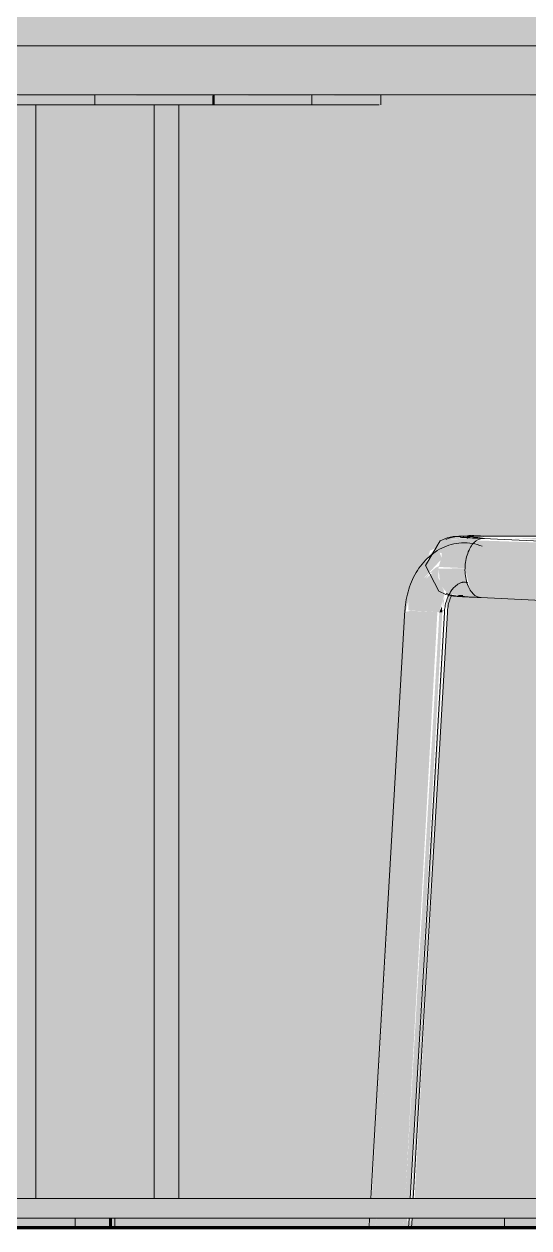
# Model space of a CAD drawing. Header units: inches. Extents: x 20426 to 36348, y -461 to 673.
# Drawn here: x 27927.78 to 27940.58, y 0 to 30.55 of the extents above; entities that cross this region are included whole.
import ezdxf

# ---------------------------------------------------------------- set-up
doc = ezdxf.new("R2010")
doc.units = ezdxf.units.IN
doc.header["$MEASUREMENT"] = 0
doc.linetypes.add('Grid Line 1_2_', pattern=[0.875, 0.5, -0.125, 0.125, -0.125])
for name, color, linetype, lineweight in [('A-FLOR-LEVL', 51, 'Continuous', 9), ('A-WALL', 113, 'Continuous', 13), ('C-TOPO', 7, 'Continuous', 9), ('I-FURN', 30, 'Continuous', 9), ('M-EQPM', 50, 'Continuous', 9)]:
    doc.layers.add(name, color=color, linetype=linetype, lineweight=lineweight)

# ---------------------------------------------------------------- blocks, each defined once
blk = doc.blocks.new('Mechanical Equipment 1 - Mechanical Equipment 1-405455-Elevation - South')
at = {"layer": 'M-EQPM'}
h = blk.add_hatch(color=256, dxfattribs=at)
h.paths.add_polyline_path([(26078.284, 0), (26078.377, 0), (26078.324, 15.636), (26078.381, 15.636), (26078.418, 15.745), (26078.284, 15.939), (26078.284, 3.655)], flags=0)
h.paths.add_polyline_path([(26090.06, 16.071), (26090.082, 16.126), (26090.057, 16.095)], flags=0)
h.paths.add_polyline_path([(26079.997, 0), (26084.511, 0.013), (26084.511, 0.25), (26083.365, 0.25), (26083.365, 0.75), (26090.93, 0.75), (26090.094, 15.848), (26089.983, 16.092), (26089.13, 15.997), (26084.395, 15.775), (26081.016, 3.655)], flags=0)
h.paths.add_polyline_path([(26181.87, 0), (26182.169, 0.008), (26182.07, 2.228), (26181.497, 0), (26181.814, 0)], flags=0)
h.paths.add_polyline_path([(26167.379, 0), (26179.752, 0), (26179.7, 15.636), (26179.754, 15.675), (26179.812, 15.7), (26179.663, 15.952), (26179.484, 15.968), (26174.504, 15.745), (26172.504, 15.615), (26168.579, 3.655)], flags=0)
h.paths.add_polyline_path([(26183.168, 0), (26185.886, 0.011), (26185.886, 0.25), (26184.741, 0.25), (26184.741, 0.75), (26192.305, 0.75), (26191.469, 15.848), (26191.363, 16.085), (26190.497, 15.993), (26185.846, 15.775), (26182.931, 5.319), (26183.159, 0)], flags=0)
h.paths.add_polyline_path([(26189.846, 0), (26192.347, 0.029), (26192.335, 0.25), (26189.846, 0.25)], flags=0)
h.paths.add_polyline_path([(26166.254, 0), (26169.66, 10.383), (26165.205, 0)], flags=0)
h.paths.add_polyline_path([(26164.117, 0), (26170.84, 15.666), (26168.333, 15.636), (26168.082, 15.72), (26167.471, 15.978), (26166.997, 16.306), (26166.535, 16.88), (26166.199, 17.795), (26165.923, 19.015), (26165.886, 19.051), (26165.686, 20.783), (26165.069, 23.975), (26164.672, 25.55), (26164.191, 27.322), (26163.7, 27.466), (26163.438, 27.677), (26163.52, 28.11), (26163.581, 28.23), (26163.817, 28.33), (26169.042, 27.63), (26169.111, 27.746), (26169.113, 27.796), (26169.529, 28.121), (26170.02, 28.253), (26173.009, 28.342), (26175.346, 28.323), (26177.765, 28.234), (26181.128, 27.895), (26183.651, 27.539), (26186.43, 27.025), (26187.118, 26.833), (26187.71, 26.533), (26187.843, 26.394), (26188.042, 26.204), (26188.377, 25.595), (26188.514, 24.96), (26188.514, 24.589), (26188.438, 24.016), (26188.004, 22.733), (26187.02, 19.985), (26186.366, 17.549), (26190.925, 17.494), (26191.643, 17.371), (26191.915, 17.062), (26192.035, 16.849), (26192.193, 16.615), (26192.43, 16.145), (26192.438, 15.944), (26192.517, 15.624), (26193.424, 0.75), (26198.176, 0.75), (26198.176, 28.5), (26193.09, 28.5), (26193.09, 28.75), (26174.841, 28.75), (26174.841, 30), (26218.337, 30), (26218.337, 45.018), (26078.284, 45.018), (26078.284, 30), (26096.462, 30), (26096.462, 36), (26120.462, 36), (26120.462, 30), (26124.377, 30), (26124.377, 28.75), (26120.462, 28.729), (26120.462, 28.142), (26122.253, 28.266), (26125.955, 28.346), (26129.361, 28.236), (26129.706, 28.117), (26129.925, 28.001), (26130.182, 27.56), (26130.144, 27.37), (26129.903, 27.076), (26129.611, 26.817), (26129.361, 26.708), (26128.604, 26.362), (26128.411, 26.075), (26128.05, 25.296), (26127.842, 24.55), (26127.719, 23.793), (26127.376, 20.672), (26127.297, 18.094), (26127.423, 17.52), (26127.423, 17.456), (26127.423, 17.287), (26127.466, 17.332), (26127.62, 16.992), (26127.809, 16.853), (26127.994, 16.512), (26127.952, 16.07), (26127.783, 15.793), (26132.964, 0)], flags=0)
h.paths.add_polyline_path([(26131.915, 0), (26126.775, 15.663), (26126.549, 15.658), (26125.209, 15.723), (26120.462, 15.925), (26120.462, 0), (26131.139, 0)], flags=0)
h.paths.add_polyline_path([(26085.377, 0), (26090.973, 0.005), (26090.959, 0.25), (26085.377, 0.25), (26085.377, 0.005)], flags=0)
h.paths.add_polyline_path([(26193.424, 0), (26199.864, 0.017), (26199.864, 0.25), (26193.41, 0.25), (26193.4, 0.008), (26193.4, 0)], flags=0)
h.paths.add_polyline_path([(26096.462, 0), (26096.462, 0.25), (26091.959, 0.25), (26091.948, 0.008), (26091.973, 0)], flags=0)
h.paths.add_polyline_path([(26186.81, 0), (26188.98, 0), (26188.98, 0.25), (26186.752, 0.25), (26186.752, 0)], flags=0)
h.paths.add_polyline_path([(26200.73, 0), (26207.246, 0.01), (26207.246, 0.25), (26200.73, 0.25), (26200.73, 0.06)], flags=0)
h.paths.add_polyline_path([(26213.842, 0), (26213.842, 0.25), (26211.614, 0.25), (26211.614, 0), (26213.373, 0)], flags=0)
h.paths.add_polyline_path([(26210.748, 0), (26210.748, 0.25), (26208.335, 0.25), (26208.323, 0), (26209.228, 0)], flags=0)
h.paths.add_polyline_path([(26217.435, 0), (26217.426, 0.011), (26217.65, 5.636), (26214.824, 15.775), (26209.233, 16.067), (26209.204, 15.848), (26209.228, 15.619), (26208.398, 0.75), (26215.854, 0.75), (26215.854, 0.25), (26214.708, 0.205), (26214.708, 0), (26217.426, 0)], flags=0)
h.paths.add_polyline_path([(26202.419, 0.75), (26207.289, 0.75), (26208.181, 15.677), (26208.379, 16.429), (26208.691, 16.906), (26208.746, 17.034), (26208.791, 17.185), (26208.904, 17.24), (26209.143, 17.47), (26209.749, 17.496), (26209.786, 17.551), (26210.023, 17.552), (26214.316, 17.598), (26213.319, 20.996), (26212.168, 24.236), (26212.182, 25.071), (26212.242, 25.428), (26212.487, 26.039), (26213.147, 26.648), (26213.901, 26.933), (26217.533, 27.621), (26218.337, 27.744), (26218.337, 28.75), (26207.505, 28.729), (26207.505, 28.5), (26202.419, 28.5), (26202.419, 3.655)], flags=0)
h.paths.add_polyline_path([(26096.462, 0.75), (26096.462, 28.5), (26094.096, 28.5), (26094.096, 28.75), (26094.004, 28.729), (26094.004, 28.5), (26091.714, 28.5), (26091.714, 28.75), (26078.284, 28.729), (26078.284, 28.06), (26081.761, 27.611), (26084.698, 27.086), (26085.666, 26.833), (26086.259, 26.533), (26086.33, 26.432), (26086.591, 26.204), (26086.879, 25.749), (26087.063, 24.96), (26087.063, 24.589), (26086.987, 24.016), (26086.553, 22.733), (26085.571, 19.993), (26084.889, 17.549), (26089.472, 17.495), (26090.192, 17.371), (26090.464, 17.062), (26090.582, 16.851), (26090.741, 16.615), (26090.979, 16.145), (26090.981, 15.974), (26091.066, 15.624), (26091.973, 0.75)], flags=0)
h.paths.add_polyline_path([(26079.368, 1.458), (26083.341, 15.714), (26083.173, 15.718), (26079.71, 15.602), (26079.298, 15.622), (26079.366, 1.912)], flags=0)
h.paths.add_polyline_path([(26180.818, 1.725), (26181.916, 5.666), (26181.42, 15.594), (26180.981, 15.622), (26180.749, 15.622), (26180.817, 1.912)], flags=0)
h.paths.add_polyline_path([(26182.778, 8.757), (26184.665, 15.72), (26182.472, 15.624), (26182.77, 8.929)], flags=0)
h.paths.add_polyline_path([(26217.827, 8.991), (26218.123, 15.637), (26215.964, 15.675), (26217.824, 9.001)], flags=0)
h.paths.add_polyline_path([(26090.749, 16.011), (26090.788, 16.029), (26090.743, 16.028)], flags=0)
h.paths.add_polyline_path([(26170.892, 17.169), (26171.514, 17.237), (26171.96, 18.406), (26171.836, 20.747), (26171.431, 24.299), (26171.152, 25.344), (26170.874, 25.951), (26170.637, 26.293), (26165.301, 27.078), (26166.168, 23.606), (26166.666, 20.988), (26166.822, 19.836), (26166.945, 18.915), (26167.312, 17.56), (26167.511, 17.401), (26167.854, 17.215), (26170.621, 17.173)], flags=0)
h.paths.add_polyline_path([(26187.519, 24.797), (26187.47, 24.732), (26187.497, 24.845)], flags=0)
h.paths.add_polyline_path([(26179.474, 17.469), (26183.388, 17.55), (26185.229, 17.55), (26186.366, 21.414), (26187.366, 24.042), (26187.423, 24.057), (26187.497, 24.518), (26187.48, 25.03), (26187.519, 25.03), (26187.469, 25.163), (26187.441, 25.3), (26187.459, 25.328), (26187.053, 25.745), (26186.614, 25.888), (26185.617, 26.172), (26184.165, 26.438), (26180.913, 26.911), (26177.973, 27.215), (26177.585, 26.738), (26177.496, 26.451), (26177.368, 25.867), (26177.359, 24.991), (26178.404, 18.591), (26178.6, 18.172), (26178.934, 17.678), (26179.409, 17.483), (26179.453, 17.477)], flags=0)
h.paths.add_polyline_path([(26086.144, 24.797), (26086.094, 24.732), (26086.131, 24.825)], flags=0)
h.paths.add_polyline_path([(26078.284, 17.49), (26079.188, 17.553), (26080.122, 17.552), (26083.853, 17.55), (26084.99, 21.414), (26085.991, 24.042), (26086.044, 24.046), (26086.121, 24.518), (26086.104, 25.03), (26086.152, 25.02), (26086.094, 25.163), (26086.061, 25.299), (26086.061, 25.355), (26085.677, 25.745), (26084.984, 26.013), (26084.242, 26.172), (26082.789, 26.438), (26079.538, 26.911), (26078.284, 27.005), (26078.284, 17.505)], flags=0)
h.paths.add_polyline_path([(26213.456, 25.705), (26213.36, 25.654), (26213.449, 25.701)], flags=0)
h.paths.add_polyline_path([(26213.532, 25.705), (26213.435, 25.68), (26213.531, 25.704)], flags=0)
h.paths.add_polyline_path([(26215.442, 17.549), (26218.337, 17.552), (26218.304, 26.716), (26215.572, 26.274), (26214.35, 25.99), (26213.496, 25.663), (26213.19, 25.304), (26213.263, 25.296), (26213.185, 24.999), (26213.164, 24.63), (26213.111, 24.557), (26213.106, 24.409), (26213.177, 24.303), (26213.309, 24.038), (26213.356, 23.945), (26214.655, 20.371), (26215.441, 17.55)], flags=0)
h.paths.add_polyline_path([(26120.462, 17.781), (26120.904, 18.633), (26121.089, 19.251), (26121.408, 21.858), (26121.935, 25.72), (26121.855, 26.257), (26121.862, 26.437), (26121.533, 27.027), (26121.314, 27.223), (26120.462, 27.107), (26120.462, 17.954)], flags=0)
h.paths.add_polyline_path([(26171.475, 24.313), (26171.477, 24.324), (26171.473, 24.324)], flags=0)
h.paths.add_polyline_path([(26177.368, 24.485), (26177.369, 24.485), (26177.359, 24.544)], flags=0)
h.paths.add_polyline_path([(26213.195, 24.63), (26213.187, 24.876), (26213.21, 24.924), (26213.2, 24.732)], flags=0)
h.paths.add_polyline_path([(26129.741, 27.076), (26129.617, 27.139), (26129.622, 27.078), (26129.713, 27.076)], flags=0)
h.paths.add_polyline_path([(26164.387, 48.055), (26218.337, 48.055), (26218.337, 60), (26078.284, 60), (26078.284, 48.055), (26161.127, 48.055)], flags=0)
for p, q in [((26199.864, 0), (26199.523, 0)), ((26207.412, 0), (26200.73, 0)), ((26210.748, 0), (26208.311, 0))]:
    blk.add_line(p, q, dxfattribs=at)
blk = doc.blocks.new('HermanMiller_Collection_Air-Chair_SideChair_Arms - Arms-460524-Elevation - South')
at = {"layer": 'I-FURN'}
h = blk.add_hatch(color=256, dxfattribs=at)
h.paths.add_polyline_path([(26209.103, 15.624), (26209.158, 16.01), (26209.11, 15.904), (26209.116, 15.748), (26209.101, 15.624)], flags=0)
h.paths.add_polyline_path([(26209.041, 15.978), (26209.148, 16.136), (26209.101, 16.071), (26209.052, 15.995)], flags=0)
h = blk.add_hatch(color=256, dxfattribs=at)
h.paths.add_polyline_path([(26208.321, 0), (26208.281, 0.25), (26208.26, 0.25), (26208.268, 0), (26208.313, 0)], flags=0)
h.paths.add_polyline_path([(26208.353, 0.75), (26208.364, 0.75), (26209.176, 15.62), (26209.153, 15.619), (26208.323, 0.75)], flags=0)
blk.add_hatch(color=256, dxfattribs=at).paths.add_polyline_path([(26209.176, 15.62), (26209.13, 15.687), (26209.153, 15.622), (26209.169, 15.621)], flags=0)
for p, q in [((26208.365, 0.75), (26209.229, 15.618)), ((26208.322, 0), (26208.336, 0.25))]:
    blk.add_line(p, q, dxfattribs=at)
at = {"layer": 'I-FURN', "flags": 128}
for points in [[(26209.193, 17.468), (26209.301, 17.514), (26209.377, 17.532), (26209.421, 17.538), (26209.452, 17.542), (26209.478, 17.544), (26209.501, 17.546), (26209.524, 17.547), (26209.546, 17.548), (26209.57, 17.549), (26209.593, 17.55), (26209.618, 17.55), (26209.644, 17.551), (26209.672, 17.551), (26209.7, 17.552), (26209.73, 17.552), (26209.762, 17.552)], [(26209.628, 17.526), (26209.63, 17.526), (26209.637, 17.526), (26209.647, 17.525), (26209.66, 17.523), (26209.676, 17.522), (26209.694, 17.521), (26209.714, 17.52), (26209.736, 17.518)], [(26209.199, 16.109), (26209.266, 16.077), (26209.34, 16.056), (26209.384, 16.047), (26209.415, 16.042), (26209.441, 16.038), (26209.464, 16.035), (26209.486, 16.033), (26209.509, 16.031), (26209.532, 16.029), (26209.556, 16.027), (26209.581, 16.025), (26209.607, 16.023), (26209.634, 16.022), (26209.663, 16.02), (26209.693, 16.018), (26209.724, 16.016), (26209.756, 16.014)], [(26209.229, 15.618), (26209.232, 15.655), (26209.236, 15.692), (26209.241, 15.729), (26209.247, 15.765), (26209.254, 15.801), (26209.262, 15.836), (26209.271, 15.871), (26209.281, 15.905), (26209.291, 15.938), (26209.303, 15.97), (26209.316, 16.002), (26209.329, 16.032), (26209.343, 16.061)]]:
    blk.add_lwpolyline(points, dxfattribs=at)
at = {"layer": 'I-FURN'}
blk.add_open_spline([(26210.166, 17.553), (26210.098, 17.558), (26209.958, 17.566), (26209.822, 17.57), (26209.816, 17.563), (26209.824, 17.558)], degree=3, knots=[-0.9523986, -0.9523986, -0.9523986, -0.9523986, -0.8, -0.6, -0.4, -0.4, -0.4, -0.4], dxfattribs=at)
blk = doc.blocks.new('Falcon 7700 Series Pedestal Base - 36_ Square Top x 30_ - Wheelchair Height-V66-Elevation - South')
at = {"layer": 'I-FURN'}
for points in [[(26205.747, 28.5), (26207.505, 28.5), (26207.505, 28.75), (26205.747, 28.729), (26205.747, 28.562)], [(26198.797, 0.75), (26198.797, 28.5), (26198.176, 28.5), (26198.176, 0.75)], [(26201.797, 0.75), (26202.419, 0.75), (26202.419, 28.5), (26201.797, 28.5), (26201.797, 3.655)], [(26200.047, 0), (26200.651, 0), (26200.651, 0.25), (26199.864, 0.25), (26199.864, 0), (26199.944, 0)], [(26200.651, 0), (26200.73, 0), (26200.73, 0.25), (26200.651, 0.25)]]:
    blk.add_hatch(color=256, dxfattribs=at).paths.add_polyline_path(points, flags=0)
for p, q in [((26207.547, 28.5), (26207.547, 28.75)), ((26202.419, 0.75), (26202.419, 28.5)), ((26207.505, 28.5), (26205.744, 28.5)), ((26199.797, 0.25), (26199.797, 0)), ((26199.797, 0.25), (26199.797, 0)), ((26200.797, 0), (26200.797, 0.25)), ((26200.797, 0), (26200.797, 0.25))]:
    blk.add_line(p, q, dxfattribs=at)
blk = doc.blocks.new('HermanMiller_Collection_Air-Chair_SideChair_Arms - Arms-V67-Elevation - South')
at = {"layer": 'I-FURN'}
for points in [[(26209.677, 16.742), (26209.827, 17.255), (26209.965, 17.42), (26210.018, 17.496), (26209.139, 17.466), (26208.755, 17.062), (26208.772, 16.99), (26209.001, 17.148), (26209.09, 17.117), (26209.085, 17.034), (26209.01, 16.773), (26209.562, 16.747)], [(26209.749, 17.495), (26209.827, 17.542), (26209.749, 17.558), (26209.749, 17.495)], [(26208.323, 15.665), (26208.597, 16.447), (26209.09, 16.98), (26209.031, 17.152), (26208.9, 17.105), (26208.597, 16.81), (26208.477, 16.615), (26208.24, 16.145), (26208.249, 16.036), (26208.237, 15.67)], [(26210.089, 15.997), (26209.878, 16.095), (26209.719, 16.423), (26209.677, 16.742), (26209.01, 16.725), (26209.044, 16.33), (26209.238, 16.092), (26209.983, 16.004)], [(26209.101, 15.62), (26209.093, 15.775), (26209.027, 15.624), (26209.093, 15.621)]]:
    blk.add_hatch(color=256, dxfattribs=at).paths.add_polyline_path(points, flags=0)
h = blk.add_hatch(color=256, dxfattribs=at)
h.paths.add_polyline_path([(26216.475, 16.423), (26216.552, 16.798), (26216.742, 17.073), (26216.865, 17.18), (26215.465, 17.193), (26215.531, 17.105), (26215.906, 17.212), (26216.177, 17.133), (26216.204, 16.938), (26216.227, 16.774), (26216.272, 16.433), (26216.337, 16.429)], flags=0)
h.paths.add_polyline_path([(26214.619, 16.51), (26214.4, 17.296), (26210.018, 17.445), (26209.872, 17.329), (26209.731, 17.039), (26209.677, 16.742), (26214.26, 16.527)], flags=0)
h = blk.add_hatch(color=256, dxfattribs=at)
h.paths.add_polyline_path([(26214.039, 17.367), (26214.368, 17.412), (26214.329, 17.549), (26210.918, 17.496), (26213.575, 17.381), (26214.026, 17.368)], flags=0)
h.paths.add_polyline_path([(26215.417, 17.368), (26217.597, 17.42), (26218.62, 17.536), (26218.65, 17.536), (26218.415, 17.551), (26215.381, 17.496), (26215.409, 17.393)], flags=0)
h = blk.add_hatch(color=256, dxfattribs=at)
h.paths.add_polyline_path([(26209.159, 16.071), (26209.172, 16.16), (26209.163, 16.104)], flags=0)
h.paths.add_polyline_path([(26208.777, 16.615), (26208.855, 16.628), (26208.688, 16.472)], flags=0)
h.paths.add_polyline_path([(26209.027, 15.624), (26209.155, 16.068), (26209.136, 16.126), (26209.143, 16.169), (26209.12, 16.217), (26209.001, 16.5), (26209.01, 16.795), (26208.915, 16.743), (26208.537, 16.391), (26208.323, 15.665), (26208.976, 15.627)], flags=0)
h.paths.add_polyline_path([(26209.591, 16.82), (26209.538, 16.84), (26209.547, 16.821)], flags=0)
h = blk.add_hatch(color=256, dxfattribs=at)
h.paths.add_polyline_path([(26216.959, 15.675), (26216.71, 15.775), (26216.533, 16.048), (26216.475, 16.423), (26216.236, 16.428), (26216.15, 15.812), (26215.991, 15.726), (26216.211, 15.71), (26216.829, 15.681)], flags=0)
h.paths.add_polyline_path([(26214.824, 15.775), (26214.619, 16.51), (26209.677, 16.742), (26209.802, 16.231), (26209.878, 16.095), (26210.104, 15.996), (26214.464, 15.792)], flags=0)
h = blk.add_hatch(color=256, dxfattribs=at)
h.paths.add_polyline_path([(26207.412, 0), (26207.425, 0.25), (26207.26, 0.25), (26207.27, 0.008), (26207.399, 0)], flags=0)
h.paths.add_polyline_path([(26207.368, 0.75), (26207.456, 0.75), (26208.323, 15.665), (26208.154, 15.629), (26207.313, 0.75)], flags=0)
h = blk.add_hatch(color=256, dxfattribs=at)
h.paths.add_polyline_path([(26207.774, 0), (26208.119, 0), (26208.132, 0.25), (26207.427, 0.25), (26207.412, 0), (26207.644, 0)], flags=0)
h.paths.add_polyline_path([(26207.456, 0.75), (26208.163, 0.75), (26208.976, 15.627), (26208.322, 15.658), (26207.867, 7.834), (26207.625, 3.655)], flags=0)
h = blk.add_hatch(color=256, dxfattribs=at)
h.paths.add_polyline_path([(26208.193, 0), (26208.246, 0.005), (26208.206, 0.25), (26208.134, 0.25), (26208.119, 0)], flags=0)
h.paths.add_polyline_path([(26208.236, 0.75), (26208.289, 0.75), (26209.101, 15.62), (26209.027, 15.624), (26208.323, 3.496), (26208.163, 0.75), (26208.233, 0.75)], flags=0)
for p, q in [((26209.742, 17.563), (26209.742, 17.491)), ((26214.401, 17.296), (26210.139, 17.496)), ((26209.719, 17.385), (26209.653, 17.387)), ((26210.075, 15.997), (26214.825, 15.774)), ((26208.155, 15.676), (26207.288, 0.75)), ((26208.29, 0.75), (26209.154, 15.618)), ((26207.259, 0.25), (26207.245, 0.011)), ((26208.246, 0), (26208.261, 0.25))]:
    blk.add_line(p, q, dxfattribs=at)
at = {"layer": 'I-FURN', "flags": 128}
for points in [[(26208.675, 16.809), (26209.048, 17.439), (26209.226, 17.514), (26209.301, 17.532), (26209.345, 17.538), (26209.376, 17.542), (26209.402, 17.544), (26209.426, 17.546), (26209.448, 17.547), (26209.471, 17.548), (26209.494, 17.549), (26209.518, 17.55), (26209.543, 17.55), (26209.569, 17.551), (26209.596, 17.551), (26209.625, 17.552), (26209.655, 17.552), (26209.686, 17.552), (26209.719, 17.552), (26209.752, 17.552), (26209.788, 17.552), (26209.797, 17.552)], [(26209.552, 17.526), (26209.555, 17.526), (26209.561, 17.526), (26209.572, 17.525), (26209.585, 17.523), (26209.6, 17.522), (26209.618, 17.521), (26209.639, 17.52), (26209.661, 17.518), (26209.685, 17.517), (26209.711, 17.515), (26209.739, 17.514), (26209.768, 17.512), (26209.799, 17.51), (26209.831, 17.509), (26209.865, 17.507), (26209.9, 17.506), (26209.937, 17.504), (26209.975, 17.502), (26210.013, 17.501), (26210.053, 17.499), (26210.094, 17.498), (26210.136, 17.496), (26210.137, 17.496)], [(26214.33, 17.551), (26211.922, 17.55), (26209.797, 17.552)], [(26209.653, 17.387), (26209.587, 17.385), (26209.522, 17.38), (26209.457, 17.371), (26209.393, 17.359), (26209.329, 17.343), (26209.267, 17.325), (26209.205, 17.303), (26209.145, 17.278), (26209.086, 17.25), (26209.029, 17.22), (26208.973, 17.187), (26208.918, 17.152), (26208.866, 17.114), (26208.815, 17.074), (26208.766, 17.031), (26208.718, 16.987), (26208.673, 16.941), (26208.629, 16.893), (26208.587, 16.843), (26208.547, 16.791), (26208.509, 16.738), (26208.473, 16.684), (26208.438, 16.628), (26208.406, 16.571), (26208.375, 16.513), (26208.347, 16.453), (26208.32, 16.393), (26208.295, 16.332), (26208.273, 16.269), (26208.252, 16.206), (26208.233, 16.143), (26208.216, 16.078), (26208.201, 16.013), (26208.188, 15.948), (26208.177, 15.882), (26208.168, 15.815), (26208.161, 15.749), (26208.156, 15.682), (26208.155, 15.676)], [(26210.112, 17.298), (26210.051, 17.321), (26209.988, 17.34), (26209.925, 17.356), (26209.861, 17.369), (26209.796, 17.378), (26209.73, 17.384), (26209.719, 17.385)], [(26208.675, 16.809), (26209.016, 16.16), (26209.19, 16.077), (26209.265, 16.056), (26209.308, 16.047), (26209.339, 16.042), (26209.365, 16.038), (26209.388, 16.035), (26209.411, 16.033), (26209.433, 16.031), (26209.456, 16.029), (26209.48, 16.027), (26209.505, 16.025), (26209.531, 16.023), (26209.559, 16.022), (26209.587, 16.02), (26209.617, 16.018), (26209.648, 16.016), (26209.681, 16.014), (26209.714, 16.013), (26209.749, 16.011), (26209.786, 16.009), (26209.823, 16.008), (26209.862, 16.006), (26209.901, 16.004), (26209.942, 16.002), (26209.984, 16.001), (26210.026, 15.999), (26210.07, 15.998), (26210.077, 15.997)], [(26209.154, 15.618), (26209.156, 15.655), (26209.16, 15.692), (26209.165, 15.729), (26209.171, 15.765), (26209.178, 15.801), (26209.186, 15.836), (26209.195, 15.871), (26209.205, 15.905), (26209.216, 15.938), (26209.228, 15.97), (26209.24, 16.002), (26209.254, 16.032), (26209.268, 16.061), (26209.282, 16.09), (26209.298, 16.117), (26209.313, 16.142), (26209.33, 16.167), (26209.346, 16.19), (26209.363, 16.212), (26209.38, 16.233), (26209.397, 16.252), (26209.415, 16.269), (26209.432, 16.286), (26209.449, 16.3), (26209.466, 16.314), (26209.483, 16.326), (26209.499, 16.337), (26209.515, 16.347), (26209.531, 16.355), (26209.546, 16.362), (26209.561, 16.368), (26209.575, 16.373), (26209.589, 16.378), (26209.603, 16.381), (26209.616, 16.383), (26209.628, 16.385), (26209.641, 16.386), (26209.653, 16.387), (26209.665, 16.386), (26209.666, 16.386)], [(26209.666, 16.386), (26209.678, 16.385), (26209.69, 16.384), (26209.702, 16.381), (26209.715, 16.378), (26209.728, 16.375), (26209.741, 16.37), (26209.743, 16.369)], [(26209.516, 16.048), (26209.518, 16.049), (26209.525, 16.049), (26209.535, 16.049), (26209.548, 16.05), (26209.564, 16.05), (26209.582, 16.051), (26209.602, 16.051), (26209.625, 16.051)]]:
    blk.add_lwpolyline(points, dxfattribs=at)
at = {"layer": 'I-FURN'}
for centre, major_axis, ratio, start_param, end_param in [((26215.436, 101.858), (0, 84.692), 0.707107, 3.05175, 3.053597), ((26207.744, -0.018), (-0.499, 0.029), 0.004932, 0, 0.801542)]:
    blk.add_ellipse(centre, major_axis=major_axis, ratio=ratio, start_param=start_param, end_param=end_param, dxfattribs=at)
for points in [[(26210.126, 17.496), (26210.053, 17.495), (26209.901, 17.424), (26209.728, 17.135), (26209.68, 16.873), (26209.677, 16.742)], [(26210.158, 17.548), (26210.061, 17.555), (26209.894, 17.566), (26209.749, 17.57), (26209.728, 17.56), (26209.831, 17.539), (26209.976, 17.519), (26210.063, 17.508)], [(26209.677, 16.742), (26209.673, 16.611), (26209.708, 16.35), (26209.868, 16.065), (26210.016, 15.996), (26210.089, 15.997)]]:
    blk.add_open_spline(points, degree=3, dxfattribs=at)
blk = doc.blocks.new('Falcon 7700 Series Pedestal Base - 24_ x 30_ x 30_ - Wheelchair Height-460523-Elevation - South')
at = {"layer": 'I-FURN'}
for points in [[(26205.948, 28.75), (26215.297, 28.75), (26215.297, 30), (26185.297, 30), (26185.297, 28.75), (26197.635, 28.75)], [(26197.635, 28.5), (26200.297, 28.5), (26200.297, 28.75), (26197.327, 28.729), (26197.327, 28.5)], [(26201.09, 28.5), (26203.268, 28.5), (26203.268, 28.75), (26200.297, 28.729), (26200.297, 28.5)], [(26203.268, 28.5), (26203.332, 28.5), (26203.332, 28.75), (26203.268, 28.729)], [(26204.54, 28.5), (26205.747, 28.5), (26205.747, 28.75), (26203.332, 28.729), (26203.332, 28.5), (26204.216, 28.5)], [(26201.797, 0.75), (26201.797, 28.5), (26198.797, 28.5), (26198.797, 0.75)], [(26212.297, 0.25), (26212.297, 0.75), (26188.297, 0.75), (26188.297, 0.25), (26205.948, 0.25)], [(26211.431, 0), (26211.614, 0), (26211.614, 0.25), (26210.748, 0.25), (26210.748, 0), (26211.31, 0)]]:
    blk.add_hatch(color=256, dxfattribs=at).paths.add_polyline_path(points, flags=0)
for p, q in [((26185.297, 30), (26215.297, 30)), ((26215.297, 28.75), (26185.297, 28.75)), ((26200.297, 28.5), (26200.297, 28.75)), ((26203.29, 28.75), (26203.29, 28.5)), ((26205.79, 28.5), (26205.79, 28.75)), ((26205.79, 28.5), (26205.79, 28.75)), ((26199.504, 28.5), (26197.327, 28.5)), ((26198.797, 0.75), (26198.797, 28.5)), ((26199.504, 28.5), (26201.09, 28.5)), ((26203.268, 28.5), (26201.09, 28.5)), ((26201.797, 0.75), (26201.797, 28.5)), ((26203.332, 28.5), (26203.268, 28.5)), ((26203.332, 28.5), (26203.268, 28.5)), ((26205.747, 28.5), (26203.332, 28.5)), ((26205.747, 28.5), (26205.747, 28.5)), ((26188.297, 0.75), (26212.297, 0.75)), ((26212.297, 0.25), (26188.297, 0.25)), ((26210.681, 0.25), (26210.681, 0)), ((26210.681, 0.25), (26210.681, 0))]:
    blk.add_line(p, q, dxfattribs=at)

msp = doc.modelspace()

# ---------------------------------------------------------------- linework, layer by layer
at = {"layer": 'A-FLOR-LEVL', "linetype": 'Grid Line 1_2_'}
msp.add_line((23708.455, 0), (28160.303, 0), dxfattribs=at)
at = {"layer": 'A-WALL'}
for p, q in [((27929.148, 0), (27928.807, 0)), ((27936.696, 0), (27930.014, 0)), ((27940.032, 0), (27937.595, 0))]:
    msp.add_line(p, q, dxfattribs=at)
at = {"layer": 'C-TOPO', "lineweight": 70}
for p, q in [((27928.807, 0), (25518.115, 0)), ((28093.161, 0), (27928.807, 0))]:
    msp.add_line(p, q, dxfattribs=at)
at = {"layer": 'C-TOPO'}
for p, q in [((27928.808, 0), (25518.117, 0)), ((27929.148, 0), (27928.807, 0)), ((28093.161, 0), (27928.808, 0)), ((27936.696, 0), (27930.014, 0)), ((27940.032, 0), (27937.595, 0))]:
    msp.add_line(p, q, dxfattribs=at)

# ---------------------------------------------------------------- block references
at = {"layer": 'I-FURN'}
for name in ['Falcon 7700 Series Pedestal Base - 36_ Square Top x 30_ - Wheelchair Height-V66-Elevation - South', 'Falcon 7700 Series Pedestal Base - 24_ x 30_ x 30_ - Wheelchair Height-460523-Elevation - South', 'HermanMiller_Collection_Air-Chair_SideChair_Arms - Arms-V67-Elevation - South', 'HermanMiller_Collection_Air-Chair_SideChair_Arms - Arms-460524-Elevation - South']:
    msp.add_blockref(name, (1729.284, 0), dxfattribs=at)
at = {"layer": 'M-EQPM'}
msp.add_blockref('Mechanical Equipment 1 - Mechanical Equipment 1-405455-Elevation - South', (1729.284, 0), dxfattribs=at)

doc.saveas('drawing.dxf')
